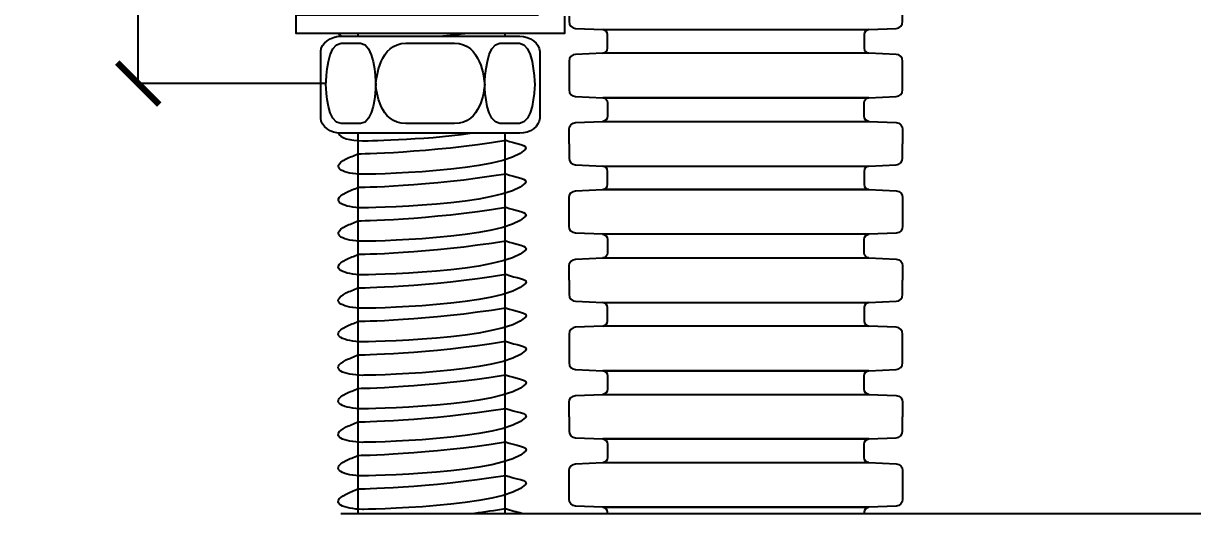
# Model space of a CAD drawing. Extents: x -152830 to 1281226, y -304852 to -2349.
# Drawn here: x 1080126 to 1085704, y -80911 to -78462 of the extents above; entities that cross this region are included whole.
import ezdxf

# ---------------------------------------------------------------- set-up
doc = ezdxf.new("R2010")
doc.units = 0
doc.header["$LTSCALE"] = 100
doc.header["$PDMODE"] = 1
doc.header["$PDSIZE"] = 200
doc.layers.get('Defpoints').update_dxf_attribs({"color": 42})
doc.styles.add('BDG_T_R', font='GOST_Common.ttf')
doc.styles.add('OlympDesign', font='isocpeui.ttf', dxfattribs={"height": 250})
doc.dimstyles.new('BDG_D_1-1', dxfattribs={"dimtxt": 2.5, "dimasz": 2, "dimexe": 1, "dimexo": 0.5, "dimgap": 0.5, "dimtad": 1, "dimdec": 4, "dimdsep": 46, "dimtxsty": 'BDG_T_R', "dimblk": 'ARCHTICK', "dimcen": 0, "dimclrd": 256, "dimclre": 256, "dimclrt": 256, "dimadec": 4, "dimazin": 2, "dimtfac": 1, "dimtdec": 4, "dimtofl": 0, "dimtmove": 1, "dimatfit": 3, "dimfxl": 1, "dimtolj": 1, "dimtzin": 0, "dimlwd": -1, "dimlwe": -1, "dimarcsym": 0})

# ---------------------------------------------------------------- blocks, each defined once
blk = doc.blocks.new('_ArchTick')
at = {"color": 0, "linetype": 'ByBlock', "const_width": 0.15}
blk.add_lwpolyline([(-0.5, -0.5), (0.5, 0.5)], dxfattribs=at)
blk = doc.blocks.new('*D291')
at = {"transparency": 16777216}
for p, q in [((1091184.2, -66611.5), (1093110.7, -66611.5)), ((1093109.7, -66611.5), (1093109.7, -80800.4)), ((1081640.2, -80800.4), (1093110.7, -80800.4))]:
    blk.add_line(p, q, dxfattribs=at)
at = {"layer": 'Defpoints', "color": 0, "transparency": 16777216}
for p in [(1091183.7, -66611.5), (1081639.7, -80800.4), (1093109.7, -80800.4)]:
    blk.add_point(p, dxfattribs=at)
at = {"transparency": 16777216, "xscale": 200, "yscale": 200, "zscale": 200}
for p, rotation in [((1093109.7, -66611.5), 90), ((1093109.7, -80800.4), 270)]:
    blk.add_blockref('_ArchTick', p, dxfattribs=dict(at, rotation=rotation))
at = {"transparency": 16777216, "insert": (1092934.6, -74006), "char_height": 250, "attachment_point": 5, "rotation": 90, "style": 'OlympDesign'}
blk.add_mtext('\\A1;Не более 1000 мм', dxfattribs=at)
blk = doc.blocks.new('*D293')
at = {"transparency": 16777216}
for p, q in [((1081568, -74605.3), (1080672.3, -74605.3)), ((1080673.3, -78749.8), (1080673.3, -74605.3)), ((1081568, -78749.8), (1080672.3, -78749.8))]:
    blk.add_line(p, q, dxfattribs=at)
at = {"layer": 'Defpoints', "color": 0, "transparency": 16777216}
for p in [(1080673.3, -74605.3), (1081568.5, -74605.3), (1081568.5, -78749.8)]:
    blk.add_point(p, dxfattribs=at)
at = {"transparency": 16777216, "xscale": 200, "yscale": 200, "zscale": 200}
for p, rotation in [((1080673.3, -74605.3), 90), ((1080673.3, -78749.8), 270)]:
    blk.add_blockref('_ArchTick', p, dxfattribs=dict(at, rotation=rotation))
at = {"transparency": 16777216, "insert": (1080498.3, -76677.5), "char_height": 250, "attachment_point": 5, "rotation": 90, "style": 'OlympDesign'}
blk.add_mtext('\\A1;300 мм', dxfattribs=at)

msp = doc.modelspace()

# ---------------------------------------------------------------- linework, layer by layer
msp.add_lwpolyline([(1082584.004044, -78422.820347), (1081424.932519, -78422.820347), (1081424.932519, -78508.525868), (1082708.567488, -78508.525868), (1082708.567488, -78427.992919)])
for points, knots in [([(1082729.366026, -78428.670698), (1082729.366026, -78442.372918), (1082729.366026, -78454.031821), (1082729.366026, -78454.031821), (1082729.366026, -78471.296055), (1082742.778213, -78485.498461), (1082759.792679, -78486.24777), (1082759.792679, -78486.24777), (1082889.485452, -78491.98816), (1082889.485452, -78491.98816), (1084160.030207, -78491.98816), (1084160.030207, -78491.98816), (1084289.720826, -78486.24777), (1084289.720826, -78486.24777), (1084306.737445, -78485.498461), (1084320.149632, -78471.296055), (1084320.149632, -78454.031821), (1084320.149632, -78454.031821), (1084320.149632, -78385.470114), (1084320.149632, -78385.470114)], [0.08394701245, 0.08394701245, 0.08394701245, 0.08394701245, 0.14285714286, 0.14285714286, 0.14285714286, 0.28571428571, 0.28571428571, 0.28571428571, 0.42857142857, 0.42857142857, 0.57142857143, 0.57142857143, 0.71428571429, 0.71428571429, 0.71428571429, 0.85714285714, 0.85714285714, 0.85714285714, 1, 1, 1, 1]), ([(1082494.509649, -78524.055872), (1082494.509649, -78524.055872), (1081638.985881, -78524.055872), (1081638.985881, -78524.055872), (1081593.1784, -78524.055872), (1081544.334703, -78556.734068), (1081544.334703, -78597.059336), (1081544.334703, -78597.059336), (1081544.334703, -78715.240634), (1081544.334703, -78715.240634), (1081544.334703, -78795.716015), (1081544.334703, -78795.716015), (1081544.334703, -78913.893332), (1081544.334703, -78913.893332), (1081544.334703, -78954.222581), (1081593.1784, -78986.900776), (1081638.985881, -78986.900776), (1081638.985881, -78986.900776), (1082494.509649, -78986.900776), (1082494.509649, -78986.900776), (1082540.330563, -78986.900776), (1082589.165305, -78954.222581), (1082589.165305, -78913.893332), (1082589.165305, -78913.893332), (1082589.165305, -78795.716015), (1082589.165305, -78795.716015), (1082589.165305, -78715.240634), (1082589.165305, -78715.240634), (1082589.165305, -78597.059336), (1082589.165305, -78597.059336), (1082589.165305, -78556.734068), (1082540.330563, -78524.055872), (1082494.509649, -78524.055872)], [0, 0, 0, 0, 0.0833333333, 0.0833333333, 0.0833333333, 0.1666666667, 0.1666666667, 0.1666666667, 0.25, 0.25, 0.3333333333, 0.3333333333, 0.4166666667, 0.4166666667, 0.4166666667, 0.5, 0.5, 0.5, 0.5833333333, 0.5833333333, 0.5833333333, 0.6666666667, 0.6666666667, 0.6666666667, 0.75, 0.75, 0.8333333333, 0.8333333333, 0.9166666667, 0.9166666667, 0.9166666667, 1, 1, 1, 1]), ([(1084160.030207, -78491.98816), (1084160.030207, -78491.98816), (1082889.485452, -78491.98816), (1082889.485452, -78491.98816), (1082902.247377, -78492.552294), (1082912.307056, -78503.206252), (1082912.307056, -78516.155505), (1082912.307056, -78516.155505), (1082912.307056, -78580.346246), (1082912.307056, -78580.346246), (1082912.307056, -78593.291193), (1082902.247377, -78603.945151), (1082889.485452, -78604.509285), (1082889.485452, -78604.509285), (1084160.030207, -78604.509285), (1084160.030207, -78604.509285), (1084147.268281, -78603.945151), (1084137.208603, -78593.291193), (1084137.208603, -78580.346246), (1084137.208603, -78580.346246), (1084137.208603, -78516.155505), (1084137.208603, -78516.155505), (1084137.208603, -78503.206252), (1084147.268281, -78492.552294), (1084160.030207, -78491.98816)], [0, 0, 0, 0, 0.125, 0.125, 0.125, 0.25, 0.25, 0.25, 0.375, 0.375, 0.375, 0.5, 0.5, 0.5, 0.625, 0.625, 0.625, 0.75, 0.75, 0.75, 0.875, 0.875, 0.875, 1, 1, 1, 1]), ([(1081806.998887, -78755.478324), (1081806.994409, -78755.394728), (1081806.98993, -78755.239478), (1081806.985452, -78755.151901), (1081806.985452, -78755.128016), (1081806.98993, -78755.064323), (1081806.98993, -78755.040439), (1081806.98993, -78755.040439), (1081806.980974, -78755.040439), (1081806.980974, -78755.040439), (1081805.62408, -78724.452151), (1081799.408342, -78557.31128), (1081734.15653, -78557.31128), (1081734.15653, -78557.31128), (1081641.350369, -78557.31128), (1081641.350369, -78557.31128), (1081576.098556, -78557.31128), (1081569.887296, -78724.452151), (1081568.543837, -78755.040439), (1081568.543837, -78755.040439), (1081568.516968, -78755.040439), (1081568.516968, -78755.040439), (1081568.521446, -78755.104131), (1081568.525924, -78755.267343), (1081568.530403, -78755.335016), (1081568.530403, -78755.370843), (1081568.525924, -78755.442497), (1081568.525924, -78755.478324), (1081568.525924, -78755.478324), (1081568.539359, -78755.478324), (1081568.539359, -78755.478324), (1081569.882818, -78783.920974), (1081576.067209, -78939.851977), (1081641.345891, -78939.851977), (1081641.345891, -78939.851977), (1081734.152051, -78939.851977), (1081734.152051, -78939.851977), (1081799.430733, -78939.851977), (1081805.610646, -78783.920974), (1081806.967539, -78755.478324), (1081806.967539, -78755.478324), (1081806.998887, -78755.478324), (1081806.998887, -78755.478324)], [0, 0, 0, 0, 0.0714285714, 0.0714285714, 0.0714285714, 0.1428571429, 0.1428571429, 0.1428571429, 0.2142857143, 0.2142857143, 0.2142857143, 0.2857142857, 0.2857142857, 0.2857142857, 0.3571428571, 0.3571428571, 0.3571428571, 0.4285714286, 0.4285714286, 0.4285714286, 0.5, 0.5, 0.5, 0.5714285714, 0.5714285714, 0.5714285714, 0.6428571429, 0.6428571429, 0.6428571429, 0.7142857143, 0.7142857143, 0.7142857143, 0.7857142857, 0.7857142857, 0.7857142857, 0.8571428571, 0.8571428571, 0.8571428571, 0.9285714286, 0.9285714286, 0.9285714286, 1, 1, 1, 1]), ([(1082326.514555, -78755.478324), (1082326.505599, -78755.40667), (1082326.496642, -78755.279285), (1082326.487686, -78755.207631), (1082326.492164, -78755.171804), (1082326.501121, -78755.076266), (1082326.505599, -78755.040439), (1082326.505599, -78755.040439), (1082326.469773, -78755.040439), (1082326.469773, -78755.040439), (1082323.097691, -78724.444189), (1082309.51084, -78557.31128), (1082182.701727, -78557.31128), (1082182.701727, -78557.31128), (1081950.79828, -78557.31128), (1081950.79828, -78557.31128), (1081824.002602, -78557.31128), (1081810.415751, -78724.452151), (1081807.043669, -78755.040439), (1081807.048147, -78755.040439), (1081806.985452, -78755.040439), (1081806.98993, -78755.040439), (1081806.994409, -78755.092189), (1081807.0168, -78755.231516), (1081807.021278, -78755.287247), (1081807.0168, -78755.338997), (1081807.003365, -78755.426574), (1081806.998887, -78755.478324), (1081806.994409, -78755.478324), (1081807.048147, -78755.478324), (1081807.043669, -78755.478324), (1081810.402317, -78783.916993), (1081823.948864, -78939.851977), (1081950.793802, -78939.851977), (1081950.793802, -78939.851977), (1082182.697249, -78939.851977), (1082182.697249, -78939.851977), (1082309.555622, -78939.851977), (1082323.093213, -78783.924954), (1082326.45186, -78755.478324), (1082326.45186, -78755.478324), (1082326.514555, -78755.478324), (1082326.514555, -78755.478324)], [0, 0, 0, 0, 0.0714285714, 0.0714285714, 0.0714285714, 0.1428571429, 0.1428571429, 0.1428571429, 0.2142857143, 0.2142857143, 0.2142857143, 0.2857142857, 0.2857142857, 0.2857142857, 0.3571428571, 0.3571428571, 0.3571428571, 0.4285714286, 0.4285714286, 0.4285714286, 0.5, 0.5, 0.5, 0.5714285714, 0.5714285714, 0.5714285714, 0.6428571429, 0.6428571429, 0.6428571429, 0.7142857143, 0.7142857143, 0.7142857143, 0.7857142857, 0.7857142857, 0.7857142857, 0.8571428571, 0.8571428571, 0.8571428571, 0.9285714286, 0.9285714286, 0.9285714286, 1, 1, 1, 1]), ([(1082564.996474, -78755.478324), (1082564.991996, -78755.327055), (1082564.978561, -78755.060343), (1082564.969605, -78754.905092), (1082564.974083, -78754.833438), (1082564.98304, -78754.654303), (1082564.987518, -78754.58663), (1082564.987518, -78754.58663), (1082564.95617, -78754.58663), (1082564.95617, -78754.58663), (1082563.567929, -78723.034994), (1082557.150672, -78557.31128), (1082492.163073, -78557.31128), (1082492.163073, -78557.31128), (1082399.347956, -78557.31128), (1082399.347956, -78557.31128), (1082334.360357, -78557.31128), (1082327.9431, -78723.034994), (1082326.554859, -78754.58663), (1082326.554859, -78754.58663), (1082326.505599, -78754.58663), (1082326.505599, -78754.58663), (1082326.510077, -78754.698092), (1082326.52799, -78754.976746), (1082326.532468, -78755.092189), (1082326.52799, -78755.195689), (1082326.519033, -78755.378805), (1082326.514555, -78755.478324), (1082326.514555, -78755.478324), (1082326.550381, -78755.478324), (1082326.550381, -78755.478324), (1082327.925187, -78784.725091), (1082334.30214, -78939.398168), (1082399.343478, -78939.398168), (1082399.343478, -78939.398168), (1082492.158595, -78939.398168), (1082492.158595, -78939.398168), (1082557.195454, -78939.398168), (1082563.567929, -78784.725091), (1082564.942736, -78755.478324), (1082564.942736, -78755.478324), (1082564.996474, -78755.478324), (1082564.996474, -78755.478324)], [0, 0, 0, 0, 0.0714285714, 0.0714285714, 0.0714285714, 0.1428571429, 0.1428571429, 0.1428571429, 0.2142857143, 0.2142857143, 0.2142857143, 0.2857142857, 0.2857142857, 0.2857142857, 0.3571428571, 0.3571428571, 0.3571428571, 0.4285714286, 0.4285714286, 0.4285714286, 0.5, 0.5, 0.5, 0.5714285714, 0.5714285714, 0.5714285714, 0.6428571429, 0.6428571429, 0.6428571429, 0.7142857143, 0.7142857143, 0.7142857143, 0.7857142857, 0.7857142857, 0.7857142857, 0.8571428571, 0.8571428571, 0.8571428571, 0.9285714286, 0.9285714286, 0.9285714286, 1, 1, 1, 1]), ([(1084289.720826, -78811.804987), (1084289.720826, -78811.804987), (1084160.030207, -78817.545377), (1084160.030207, -78817.545377), (1082889.485452, -78817.545377), (1082889.485452, -78817.545377), (1082759.792679, -78811.804987), (1082759.792679, -78811.804987), (1082742.778213, -78811.051372), (1082729.368179, -78796.848966), (1082729.368179, -78779.589038), (1082729.368179, -78779.589038), (1082729.366026, -78779.589038), (1082729.366026, -78779.589038), (1082729.366026, -78642.461318), (1082729.366026, -78642.461318), (1082729.366026, -78625.197083), (1082742.778213, -78610.998984), (1082759.792679, -78610.245369), (1082759.792679, -78610.245369), (1082889.485452, -78604.504979), (1082889.485452, -78604.504979), (1084160.030207, -78604.504979), (1084160.030207, -78604.504979), (1084289.720826, -78610.245369), (1084289.720826, -78610.245369), (1084306.737445, -78610.998984), (1084320.149632, -78625.20139), (1084320.149632, -78642.461318), (1084320.149632, -78642.461318), (1084320.149632, -78779.589038), (1084320.149632, -78779.589038), (1084320.149632, -78796.848966), (1084306.737445, -78811.051372), (1084289.720826, -78811.804987)], [0, 0, 0, 0, 0.0769230769, 0.0769230769, 0.1538461538, 0.1538461538, 0.2307692308, 0.2307692308, 0.2307692308, 0.3076923077, 0.3076923077, 0.3076923077, 0.3846153846, 0.3846153846, 0.4615384615, 0.4615384615, 0.4615384615, 0.5384615385, 0.5384615385, 0.5384615385, 0.6153846154, 0.6153846154, 0.6923076923, 0.6923076923, 0.7692307692, 0.7692307692, 0.7692307692, 0.8461538462, 0.8461538462, 0.8461538462, 0.9230769231, 0.9230769231, 0.9230769231, 1, 1, 1, 1]), ([(1084160.030207, -78930.066502), (1084160.030207, -78930.066502), (1082889.485452, -78930.066502), (1082889.485452, -78930.066502), (1082902.247377, -78929.502368), (1082912.307056, -78918.84841), (1082912.307056, -78905.903463), (1082912.307056, -78905.903463), (1082912.307056, -78841.708415), (1082912.307056, -78841.708415), (1082912.307056, -78828.763469), (1082902.247377, -78818.109511), (1082889.485452, -78817.545377), (1082889.485452, -78817.545377), (1084160.030207, -78817.545377), (1084160.030207, -78817.545377), (1084147.268281, -78818.109511), (1084137.208603, -78828.763469), (1084137.208603, -78841.708415), (1084137.208603, -78841.708415), (1084137.208603, -78905.903463), (1084137.208603, -78905.903463), (1084137.208603, -78905.899157), (1084137.208603, -78905.899157), (1084137.208603, -78918.84841), (1084147.268281, -78929.502368), (1084160.030207, -78930.066502)], [0, 0, 0, 0, 0.1111111111, 0.1111111111, 0.1111111111, 0.2222222222, 0.2222222222, 0.2222222222, 0.3333333333, 0.3333333333, 0.3333333333, 0.4444444444, 0.4444444444, 0.4444444444, 0.5555555556, 0.5555555556, 0.5555555556, 0.6666666667, 0.6666666667, 0.6666666667, 0.7777777778, 0.7777777778, 0.8888888889, 0.8888888889, 0.8888888889, 1, 1, 1, 1]), ([(1082729.366026, -79036.584548), (1082729.366026, -79036.584548), (1082729.366026, -78968.022841), (1082729.366026, -78968.022841), (1082729.366026, -78950.758607), (1082742.778213, -78936.560507), (1082759.792679, -78935.806892), (1082759.792679, -78935.806892), (1082889.485452, -78930.066502), (1082889.485452, -78930.066502), (1084160.030207, -78930.066502), (1084160.030207, -78930.066502), (1084289.720826, -78935.806892), (1084289.720826, -78935.806892), (1084306.737445, -78936.560507), (1084320.149632, -78950.762913), (1084320.149632, -78968.022841), (1084320.149632, -78968.022841), (1084320.149632, -79036.584548), (1084320.149632, -79036.584548)], [0, 0, 0, 0, 0.1428571429, 0.1428571429, 0.1428571429, 0.2857142857, 0.2857142857, 0.2857142857, 0.4285714286, 0.4285714286, 0.5714285714, 0.5714285714, 0.7142857143, 0.7142857143, 0.7142857143, 0.8571428571, 0.8571428571, 0.8571428571, 1, 1, 1, 1]), ([(1081628.60736, -78986.355481), (1081631.079798, -79008.723159), (1081686.761371, -79021.78497), (1081742.705321, -79022.680109), (1081742.705321, -79022.680109), (1082029.418955, -79019.299115), (1082256.915111, -78986.900776)], [0.26372501122, 0.26372501122, 0.26372501122, 0.26372501122, 0.4, 0.4, 0.4, 0.52960457816, 0.52960457816, 0.52960457816, 0.52960457816]), ([(1081721.743327, -79084.831921), (1081703.137144, -79094.137651), (1081682.63221, -79100.12995), (1081665.430665, -79109.041066), (1081578.845392, -79153.769389), (1081660.600819, -79181.215473), (1081742.705321, -79182.528982), (1081742.705321, -79182.528982), (1082425.629528, -79174.479446), (1082519.941522, -79064.17565), (1082538.733387, -79042.207889), (1082473.864408, -79037.865813), (1082427.568149, -79020.093471), (1082063.301465, -79079.900474), (1081721.743327, -79084.831921), (1081721.743327, -79084.831921)], [0, 0, 0, 0, 0.2, 0.2, 0.2, 0.4, 0.4, 0.4, 0.6, 0.6, 0.6, 0.8, 0.8, 0.8, 1, 1, 1, 1]), ([(1082729.366026, -79036.584548), (1082729.366026, -79036.584548), (1082729.366026, -79105.146254), (1082729.366026, -79105.146254), (1082729.366026, -79122.410489), (1082742.778213, -79136.612895), (1082759.792679, -79137.36651), (1082759.792679, -79137.36651), (1082889.485452, -79143.1069), (1082889.485452, -79143.1069), (1084160.030207, -79143.1069), (1084160.030207, -79143.1069), (1084289.720826, -79137.36651), (1084289.720826, -79137.36651), (1084306.737445, -79136.612895), (1084320.149632, -79122.410489), (1084320.149632, -79105.150561), (1084320.149632, -79105.150561), (1084320.149632, -79105.146254), (1084320.149632, -79105.146254), (1084320.149632, -79036.584548), (1084320.149632, -79036.584548)], [0, 0, 0, 0, 0.125, 0.125, 0.125, 0.25, 0.25, 0.25, 0.375, 0.375, 0.5, 0.5, 0.625, 0.625, 0.625, 0.75, 0.75, 0.75, 0.875, 0.875, 1, 1, 1, 1]), ([(1084160.030207, -79143.1069), (1084160.030207, -79143.1069), (1082889.485452, -79143.1069), (1082889.485452, -79143.1069), (1082902.247377, -79143.671035), (1082912.307056, -79154.324993), (1082912.307056, -79167.269939), (1082912.307056, -79167.269939), (1082912.307056, -79231.46068), (1082912.307056, -79231.46068), (1082912.307056, -79244.409933), (1082902.247377, -79255.063891), (1082889.485452, -79255.623719), (1082889.485452, -79255.623719), (1084160.030207, -79255.623719), (1084160.030207, -79255.623719), (1084160.030207, -79255.628025), (1084160.030207, -79255.628025), (1084147.268281, -79255.059585), (1084137.208603, -79244.409933), (1084137.208603, -79231.46068), (1084137.208603, -79231.46068), (1084137.208603, -79167.269939), (1084137.208603, -79167.269939), (1084137.208603, -79167.274245), (1084137.208603, -79167.274245), (1084137.208603, -79154.324993), (1084147.268281, -79143.671035), (1084160.030207, -79143.1069)], [0, 0, 0, 0, 0.1, 0.1, 0.1, 0.2, 0.2, 0.2, 0.3, 0.3, 0.3, 0.4, 0.4, 0.4, 0.5, 0.5, 0.6, 0.6, 0.6, 0.7, 0.7, 0.7, 0.8, 0.8, 0.9, 0.9, 0.9, 1, 1, 1, 1]), ([(1081721.768965, -79244.670412), (1081702.997245, -79254.08002), (1081682.609258, -79260.015817), (1081665.40284, -79268.917609), (1081578.629328, -79313.692043), (1081660.600819, -79341.064562), (1081742.705321, -79342.377856), (1081742.705321, -79342.377856), (1082425.794394, -79334.330041), (1082520.113447, -79224.032392), (1082538.937097, -79202.030238), (1082473.654061, -79197.745421), (1082427.357801, -79179.97307), (1082063.091204, -79239.779953), (1081721.768965, -79244.670412), (1081721.768965, -79244.670412)], [0, 0, 0, 0, 0.2, 0.2, 0.2, 0.4, 0.4, 0.4, 0.6, 0.6, 0.6, 0.8, 0.8, 0.8, 1, 1, 1, 1]), ([(1084289.720826, -79462.923727), (1084289.720826, -79462.923727), (1084160.030207, -79468.659811), (1084160.030207, -79468.659811), (1082889.485452, -79468.659811), (1082889.485452, -79468.659811), (1082759.792679, -79462.923727), (1082759.792679, -79462.923727), (1082742.778213, -79462.165806), (1082729.368179, -79447.9634), (1082729.368179, -79430.703471), (1082729.368179, -79430.703471), (1082729.366026, -79430.703471), (1082729.366026, -79430.703471), (1082729.366026, -79293.580058), (1082729.366026, -79293.580058), (1082729.366026, -79276.315824), (1082742.778213, -79262.113418), (1082759.792679, -79261.359803), (1082759.792679, -79261.359803), (1082889.485452, -79255.623719), (1082889.485452, -79255.623719), (1084160.030207, -79255.623719), (1084160.030207, -79255.623719), (1084289.720826, -79261.359803), (1084289.720826, -79261.359803), (1084306.737445, -79262.113418), (1084320.149632, -79276.315824), (1084320.149632, -79293.580058), (1084320.149632, -79293.580058), (1084320.149632, -79430.703471), (1084320.149632, -79430.703471), (1084320.149632, -79447.967706), (1084306.737445, -79462.165806), (1084289.720826, -79462.919421)], [0, 0, 0, 0, 0.0769230769, 0.0769230769, 0.1538461538, 0.1538461538, 0.2307692308, 0.2307692308, 0.2307692308, 0.3076923077, 0.3076923077, 0.3076923077, 0.3846153846, 0.3846153846, 0.4615384615, 0.4615384615, 0.4615384615, 0.5384615385, 0.5384615385, 0.5384615385, 0.6153846154, 0.6153846154, 0.6923076923, 0.6923076923, 0.7692307692, 0.7692307692, 0.7692307692, 0.8461538462, 0.8461538462, 0.8461538462, 0.9230769231, 0.9230769231, 0.9230769231, 1, 1, 1, 1]), ([(1081721.794603, -79404.508903), (1081702.857346, -79414.022389), (1081682.586306, -79419.901684), (1081665.375015, -79428.794152), (1081578.413263, -79473.614697), (1081660.600819, -79500.91365), (1081742.705321, -79502.226729), (1081742.705321, -79502.226729), (1082425.959259, -79494.180636), (1082520.285372, -79383.889134), (1082539.140807, -79361.852586), (1082473.443713, -79357.625029), (1082427.147453, -79339.85267), (1082062.880942, -79399.659432), (1081721.794603, -79404.508903), (1081721.794603, -79404.508903)], [0, 0, 0, 0, 0.2, 0.2, 0.2, 0.4, 0.4, 0.4, 0.6, 0.6, 0.6, 0.8, 0.8, 0.8, 1, 1, 1, 1]), ([(1084160.030207, -79581.180936), (1084160.030207, -79581.180936), (1082889.485452, -79581.180936), (1082889.485452, -79581.180936), (1082902.247377, -79580.616802), (1082912.307056, -79569.962844), (1082912.307056, -79557.017897), (1082912.307056, -79557.017897), (1082912.307056, -79492.827156), (1082912.307056, -79492.827156), (1082912.307056, -79479.877903), (1082902.247377, -79469.223945), (1082889.485452, -79468.664117), (1082889.485452, -79468.664117), (1084160.030207, -79468.664117), (1084160.030207, -79468.664117), (1084160.030207, -79468.659811), (1084160.030207, -79468.659811), (1084147.268281, -79469.228252), (1084137.208603, -79479.877903), (1084137.208603, -79492.827156), (1084137.208603, -79492.827156), (1084137.208603, -79557.017897), (1084137.208603, -79557.017897), (1084137.208603, -79569.962844), (1084147.268281, -79580.616802), (1084160.030207, -79581.180936)], [0, 0, 0, 0, 0.1111111111, 0.1111111111, 0.1111111111, 0.2222222222, 0.2222222222, 0.2222222222, 0.3333333333, 0.3333333333, 0.3333333333, 0.4444444444, 0.4444444444, 0.4444444444, 0.5555555556, 0.5555555556, 0.6666666667, 0.6666666667, 0.6666666667, 0.7777777778, 0.7777777778, 0.7777777778, 0.8888888889, 0.8888888889, 0.8888888889, 1, 1, 1, 1]), ([(1081721.820241, -79564.347395), (1081702.717447, -79573.964758), (1081682.563354, -79579.787551), (1081665.34719, -79588.670696), (1081578.197199, -79633.537351), (1081660.600819, -79660.762739), (1081742.705321, -79662.075603), (1081742.705321, -79662.075603), (1082426.124125, -79654.031232), (1082520.457297, -79543.745877), (1082539.344517, -79521.674935), (1082473.233365, -79517.504637), (1082426.937106, -79499.732269), (1082062.67068, -79559.538911), (1081721.820241, -79564.347395), (1081721.820241, -79564.347395)], [0, 0, 0, 0, 0.2, 0.2, 0.2, 0.4, 0.4, 0.4, 0.6, 0.6, 0.6, 0.8, 0.8, 0.8, 1, 1, 1, 1]), ([(1082729.366026, -79687.703288), (1082729.366026, -79687.703288), (1082729.366026, -79619.141582), (1082729.366026, -79619.141582), (1082729.366026, -79601.877347), (1082742.778213, -79587.674941), (1082759.792679, -79586.921326), (1082759.792679, -79586.921326), (1082889.485452, -79581.180936), (1082889.485452, -79581.180936), (1084160.030207, -79581.180936), (1084160.030207, -79581.180936), (1084289.720826, -79586.921326), (1084289.720826, -79586.921326), (1084306.737445, -79587.674941), (1084320.149632, -79601.877347), (1084320.149632, -79619.137275), (1084320.149632, -79619.137275), (1084320.149632, -79619.141582), (1084320.149632, -79619.141582), (1084320.149632, -79687.703288), (1084320.149632, -79687.703288)], [0, 0, 0, 0, 0.125, 0.125, 0.125, 0.25, 0.25, 0.25, 0.375, 0.375, 0.5, 0.5, 0.625, 0.625, 0.625, 0.75, 0.75, 0.75, 0.875, 0.875, 1, 1, 1, 1]), ([(1081721.845879, -79724.185886), (1081702.577548, -79733.907127), (1081682.540402, -79739.673418), (1081665.319365, -79748.547239), (1081577.981135, -79793.460005), (1081660.600819, -79820.611828), (1081742.705321, -79821.924476), (1081742.705321, -79821.924476), (1082426.28899, -79813.881827), (1082520.629222, -79703.602619), (1082539.548227, -79681.497283), (1082473.023017, -79677.384245), (1082426.726758, -79659.611869), (1082062.460419, -79719.41839), (1081721.845879, -79724.185886), (1081721.845879, -79724.185886)], [0, 0, 0, 0, 0.2, 0.2, 0.2, 0.4, 0.4, 0.4, 0.6, 0.6, 0.6, 0.8, 0.8, 0.8, 1, 1, 1, 1]), ([(1082729.366026, -79687.703288), (1082729.366026, -79687.703288), (1082729.366026, -79756.264995), (1082729.366026, -79756.264995), (1082729.366026, -79773.52923), (1082742.778213, -79787.727329), (1082759.792679, -79788.480944), (1082759.792679, -79788.480944), (1082889.485452, -79794.221334), (1082889.485452, -79794.221334), (1084160.030207, -79794.221334), (1084160.030207, -79794.221334), (1084289.720826, -79788.480944), (1084289.720826, -79788.480944), (1084306.737445, -79787.727329), (1084320.149632, -79773.524923), (1084320.149632, -79756.264995), (1084320.149632, -79756.264995), (1084320.149632, -79687.703288), (1084320.149632, -79687.703288)], [0, 0, 0, 0, 0.1428571429, 0.1428571429, 0.1428571429, 0.2857142857, 0.2857142857, 0.2857142857, 0.4285714286, 0.4285714286, 0.5714285714, 0.5714285714, 0.7142857143, 0.7142857143, 0.7142857143, 0.8571428571, 0.8571428571, 0.8571428571, 1, 1, 1, 1]), ([(1081721.871517, -79884.024378), (1081702.437649, -79893.849496), (1081682.51745, -79899.559285), (1081665.29154, -79908.423782), (1081577.765071, -79953.382659), (1081660.600819, -79980.460916), (1081742.705321, -79981.773349), (1081742.705321, -79981.773349), (1082426.453856, -79973.732422), (1082520.801147, -79863.459361), (1082539.751938, -79841.319632), (1082472.81267, -79837.263853), (1082426.51641, -79819.491468), (1082062.250157, -79879.297869), (1081721.871517, -79884.024378), (1081721.871517, -79884.024378)], [0, 0, 0, 0, 0.2, 0.2, 0.2, 0.4, 0.4, 0.4, 0.6, 0.6, 0.6, 0.8, 0.8, 0.8, 1, 1, 1, 1]), ([(1084160.030207, -79794.221334), (1084160.030207, -79794.221334), (1082889.485452, -79794.221334), (1082889.485452, -79794.221334), (1082902.247377, -79794.785469), (1082912.307056, -79805.439427), (1082912.307056, -79818.388679), (1082912.307056, -79818.388679), (1082912.307056, -79882.579421), (1082912.307056, -79882.579421), (1082912.307056, -79895.524367), (1082902.247377, -79906.178325), (1082889.485452, -79906.742459), (1082889.485452, -79906.742459), (1084160.030207, -79906.742459), (1084160.030207, -79906.742459), (1084147.268281, -79906.178325), (1084137.208603, -79895.524367), (1084137.208603, -79882.579421), (1084137.208603, -79882.579421), (1084137.208603, -79818.388679), (1084137.208603, -79818.388679), (1084137.208603, -79805.439427), (1084147.268281, -79794.785469), (1084160.030207, -79794.221334)], [0, 0, 0, 0, 0.125, 0.125, 0.125, 0.25, 0.25, 0.25, 0.375, 0.375, 0.375, 0.5, 0.5, 0.5, 0.625, 0.625, 0.625, 0.75, 0.75, 0.75, 0.875, 0.875, 0.875, 1, 1, 1, 1]), ([(1084289.720826, -80114.038161), (1084289.720826, -80114.038161), (1084160.030207, -80119.778551), (1084160.030207, -80119.778551), (1082889.485452, -80119.778551), (1082889.485452, -80119.778551), (1082759.792679, -80114.038161), (1082759.792679, -80114.038161), (1082742.778213, -80113.284546), (1082729.368179, -80099.08214), (1082729.368179, -80081.822212), (1082729.368179, -80081.822212), (1082729.366026, -80081.822212), (1082729.366026, -80081.822212), (1082729.366026, -79944.694492), (1082729.366026, -79944.694492), (1082729.366026, -79927.430258), (1082742.778213, -79913.232158), (1082759.792679, -79912.478543), (1082759.792679, -79912.478543), (1082889.485452, -79906.738153), (1082889.485452, -79906.738153), (1084160.030207, -79906.738153), (1084160.030207, -79906.738153), (1084289.720826, -79912.478543), (1084289.720826, -79912.478543), (1084306.737445, -79913.232158), (1084320.149632, -79927.434564), (1084320.149632, -79944.694492), (1084320.149632, -79944.694492), (1084320.149632, -80081.822212), (1084320.149632, -80081.822212), (1084320.149632, -80099.08214), (1084306.737445, -80113.284546), (1084289.720826, -80114.038161)], [0, 0, 0, 0, 0.0769230769, 0.0769230769, 0.1538461538, 0.1538461538, 0.2307692308, 0.2307692308, 0.2307692308, 0.3076923077, 0.3076923077, 0.3076923077, 0.3846153846, 0.3846153846, 0.4615384615, 0.4615384615, 0.4615384615, 0.5384615385, 0.5384615385, 0.5384615385, 0.6153846154, 0.6153846154, 0.6923076923, 0.6923076923, 0.7692307692, 0.7692307692, 0.7692307692, 0.8461538462, 0.8461538462, 0.8461538462, 0.9230769231, 0.9230769231, 0.9230769231, 1, 1, 1, 1]), ([(1081721.897155, -80043.862869), (1081702.29775, -80053.791865), (1081682.494498, -80059.445152), (1081665.263716, -80068.300325), (1081577.549006, -80113.305313), (1081660.600819, -80140.310005), (1081742.705321, -80141.622223), (1081742.705321, -80141.622223), (1082426.618721, -80133.583017), (1082520.973072, -80023.316103), (1082539.955648, -80001.14198), (1082472.602322, -79997.143461), (1082426.306062, -79979.371067), (1082062.039895, -80039.177348), (1081721.897155, -80043.862869), (1081721.897155, -80043.862869)], [0, 0, 0, 0, 0.2, 0.2, 0.2, 0.4, 0.4, 0.4, 0.6, 0.6, 0.6, 0.8, 0.8, 0.8, 1, 1, 1, 1]), ([(1081721.922793, -80203.701361), (1081702.157851, -80213.734234), (1081682.471546, -80219.331019), (1081665.235891, -80228.176869), (1081577.332942, -80273.227967), (1081660.600819, -80300.159094), (1081742.705321, -80301.471096), (1081742.705321, -80301.471096), (1082426.783587, -80293.433612), (1082521.144997, -80183.172845), (1082540.159358, -80160.964329), (1082472.391974, -80157.023069), (1082426.095715, -80139.250667), (1082061.829634, -80199.056827), (1081721.922793, -80203.701361), (1081721.922793, -80203.701361)], [0, 0, 0, 0, 0.2, 0.2, 0.2, 0.4, 0.4, 0.4, 0.6, 0.6, 0.6, 0.8, 0.8, 0.8, 1, 1, 1, 1]), ([(1084160.030207, -80232.299676), (1084160.030207, -80232.299676), (1082889.485452, -80232.299676), (1082889.485452, -80232.299676), (1082902.247377, -80231.735542), (1082912.307056, -80221.081584), (1082912.307056, -80208.132331), (1082912.307056, -80208.132331), (1082912.307056, -80143.94159), (1082912.307056, -80143.94159), (1082912.307056, -80130.996644), (1082902.247377, -80120.342686), (1082889.485452, -80119.778551), (1082889.485452, -80119.778551), (1084160.030207, -80119.778551), (1084160.030207, -80119.778551), (1084147.268281, -80120.342686), (1084137.208603, -80130.996644), (1084137.208603, -80143.94159), (1084137.208603, -80143.94159), (1084137.208603, -80208.132331), (1084137.208603, -80208.132331), (1084137.208603, -80221.081584), (1084147.268281, -80231.735542), (1084160.030207, -80232.299676)], [0, 0, 0, 0, 0.125, 0.125, 0.125, 0.25, 0.25, 0.25, 0.375, 0.375, 0.375, 0.5, 0.5, 0.5, 0.625, 0.625, 0.625, 0.75, 0.75, 0.75, 0.875, 0.875, 0.875, 1, 1, 1, 1]), ([(1082729.366026, -80338.817722), (1082729.366026, -80338.817722), (1082729.366026, -80270.256016), (1082729.366026, -80270.256016), (1082729.366026, -80252.991781), (1082742.778213, -80238.793681), (1082759.792679, -80238.040067), (1082759.792679, -80238.040067), (1082889.485452, -80232.299676), (1082889.485452, -80232.299676), (1084160.030207, -80232.299676), (1084160.030207, -80232.299676), (1084289.720826, -80238.040067), (1084289.720826, -80238.040067), (1084306.737445, -80238.793681), (1084320.149632, -80252.996087), (1084320.149632, -80270.256016), (1084320.149632, -80270.256016), (1084320.149632, -80338.817722), (1084320.149632, -80338.817722)], [0, 0, 0, 0, 0.1428571429, 0.1428571429, 0.1428571429, 0.2857142857, 0.2857142857, 0.2857142857, 0.4285714286, 0.4285714286, 0.5714285714, 0.5714285714, 0.7142857143, 0.7142857143, 0.7142857143, 0.8571428571, 0.8571428571, 0.8571428571, 1, 1, 1, 1]), ([(1081721.948431, -80363.539852), (1081702.017952, -80373.676603), (1081682.448594, -80379.216886), (1081665.208066, -80388.053412), (1081577.116878, -80433.150621), (1081660.600819, -80460.008182), (1081742.705321, -80461.31997), (1081742.705321, -80461.31997), (1082426.948453, -80453.284208), (1082521.316922, -80343.029587), (1082540.363068, -80320.786677), (1082472.181626, -80316.902677), (1082425.885367, -80299.130266), (1082061.619372, -80358.936306), (1081721.948431, -80363.539852), (1081721.948431, -80363.539852)], [0, 0, 0, 0, 0.2, 0.2, 0.2, 0.4, 0.4, 0.4, 0.6, 0.6, 0.6, 0.8, 0.8, 0.8, 1, 1, 1, 1]), ([(1082759.792679, -80439.595378), (1082759.792679, -80439.595378), (1082889.485452, -80445.335768), (1082889.485452, -80445.335768), (1084160.030207, -80445.335768), (1084160.030207, -80445.335768), (1084289.720826, -80439.595378), (1084289.720826, -80439.595378)], [0.28571428571, 0.28571428571, 0.28571428571, 0.28571428571, 0.42857142857, 0.42857142857, 0.57142857143, 0.57142857143, 0.71428571429, 0.71428571429, 0.71428571429, 0.71428571429]), ([(1081721.97407, -80523.378343), (1081701.878053, -80533.618971), (1081682.425642, -80539.102752), (1081665.180241, -80547.929955), (1081576.900814, -80593.073275), (1081660.600819, -80619.857271), (1081742.705321, -80621.168843), (1081742.705321, -80621.168843), (1082427.113318, -80613.134803), (1082521.488847, -80502.886329), (1082540.566778, -80480.609026), (1082471.971278, -80476.782285), (1082425.675019, -80459.009866), (1082061.40911, -80518.815785), (1081721.97407, -80523.378343), (1081721.97407, -80523.378343)], [0, 0, 0, 0, 0.2, 0.2, 0.2, 0.4, 0.4, 0.4, 0.6, 0.6, 0.6, 0.8, 0.8, 0.8, 1, 1, 1, 1]), ([(1082729.368179, -80732.936646), (1082729.368179, -80732.936646), (1082729.366026, -80732.936646), (1082729.366026, -80732.936646), (1082729.366026, -80595.808926), (1082729.366026, -80595.808926)], [0.30769230769, 0.30769230769, 0.30769230769, 0.30769230769, 0.38461538462, 0.38461538462, 0.46153846154, 0.46153846154, 0.46153846154, 0.46153846154]), ([(1082759.792679, -80563.592977), (1082759.792679, -80563.592977), (1082889.485452, -80557.852587), (1082889.485452, -80557.852587), (1084160.030207, -80557.852587), (1084160.030207, -80557.852587), (1084289.720826, -80563.592977), (1084289.720826, -80563.592977)], [0.53846153846, 0.53846153846, 0.53846153846, 0.53846153846, 0.61538461538, 0.61538461538, 0.69230769231, 0.69230769231, 0.76923076923, 0.76923076923, 0.76923076923, 0.76923076923]), ([(1081721.999708, -80683.216835), (1081701.738155, -80693.56134), (1081682.40269, -80698.988619), (1081665.152416, -80707.806498), (1081576.684749, -80752.995929), (1081660.600819, -80779.706359), (1081742.705321, -80781.017716), (1081742.705321, -80781.017716), (1082427.278184, -80772.985398), (1082521.660772, -80662.743072), (1082540.770488, -80640.431374), (1082471.760931, -80636.661893), (1082425.464671, -80618.889465), (1082061.198849, -80678.695264), (1081721.999708, -80683.216835), (1081721.999708, -80683.216835)], [0, 0, 0, 0, 0.2, 0.2, 0.2, 0.4, 0.4, 0.4, 0.6, 0.6, 0.6, 0.8, 0.8, 0.8, 1, 1, 1, 1]), ([(1084289.720826, -80765.152595), (1084289.720826, -80765.152595), (1084160.030207, -80770.892985), (1084160.030207, -80770.892985), (1082889.485452, -80770.892985), (1082889.485452, -80770.892985), (1082759.792679, -80765.152595), (1082759.792679, -80765.152595)], [0, 0, 0, 0, 0.07692307692, 0.07692307692, 0.15384615385, 0.15384615385, 0.23076923077, 0.23076923077, 0.23076923077, 0.23076923077]), ([(1082503.017179, -80800.445882), (1082482.1185, -80793.884148), (1082450.301657, -80788.384359), (1082425.254323, -80778.769065), (1082375.133744, -80786.997934), (1082325.49219, -80794.179392), (1082277.146721, -80800.445882)], [0.6917954319, 0.6917954319, 0.6917954319, 0.6917954319, 0.8, 0.8, 0.8, 0.82751869005, 0.82751869005, 0.82751869005, 0.82751869005])]:
    msp.add_open_spline(points, degree=3, knots=knots)
for points in [[(1081629.247082, -78508.525868), (1081630.682877, -78514.391408), (1081635.81916, -78519.587637), (1081643.646558, -78524.055872)], [(1081720.463308, -78508.525868), (1081720.464954, -78513.705849), (1081720.466599, -78518.882522), (1081720.468243, -78524.055872)], [(1082109.838717, -78524.055872), (1082156.318443, -78519.854474), (1082203.29345, -78514.742279), (1082248.156033, -78508.525868)], [(1082424.181879, -78524.055872), (1082424.182539, -78518.882522), (1082424.1832, -78513.705849), (1082424.183861, -78508.525868)], [(1081720.615338, -78986.900776), (1081720.834217, -79675.616748), (1081721.030191, -80292.262831), (1081721.191695, -80800.445882)], [(1082423.891289, -80800.445882), (1082423.956161, -80292.26111), (1082424.034878, -79675.615344), (1082424.122795, -78986.900776)], [(1082729.366026, -80338.817722), (1082729.366026, -80338.817722), (1082729.366026, -80407.379429), (1082729.366026, -80407.379429)], [(1084320.149632, -80407.379429), (1084320.149632, -80407.379429), (1084320.149632, -80338.817722), (1084320.149632, -80338.817722)], [(1082729.366026, -80407.379429), (1082729.366026, -80424.643664), (1082742.778213, -80438.841763), (1082759.792679, -80439.595378)], [(1084289.720826, -80439.595378), (1084306.737445, -80438.841763), (1084320.149632, -80424.639357), (1084320.149632, -80407.379429)], [(1084160.030207, -80445.335768), (1084160.030207, -80445.335768), (1082889.485452, -80445.335768), (1082889.485452, -80445.335768)], [(1082889.485452, -80445.335768), (1082902.247377, -80445.899903), (1082912.307056, -80456.55386), (1082912.307056, -80469.503113)], [(1082912.307056, -80469.503113), (1082912.307056, -80469.503113), (1082912.307056, -80533.693855), (1082912.307056, -80533.693855)], [(1084137.208603, -80469.503113), (1084137.208603, -80456.55386), (1084147.268281, -80445.899903), (1084160.030207, -80445.335768)], [(1084137.208603, -80533.693855), (1084137.208603, -80533.693855), (1084137.208603, -80469.503113), (1084137.208603, -80469.503113)], [(1082912.307056, -80533.693855), (1082912.307056, -80546.638801), (1082902.247377, -80557.292759), (1082889.485452, -80557.856893)], [(1084160.030207, -80557.856893), (1084147.268281, -80557.292759), (1084137.208603, -80546.638801), (1084137.208603, -80533.693855)], [(1082729.366026, -80595.808926), (1082729.366026, -80578.544692), (1082742.778213, -80564.346592), (1082759.792679, -80563.592977)], [(1082889.485452, -80557.856893), (1082889.485452, -80557.856893), (1084160.030207, -80557.856893), (1084160.030207, -80557.856893)], [(1084289.720826, -80563.592977), (1084306.737445, -80564.346592), (1084320.149632, -80578.548998), (1084320.149632, -80595.808926)], [(1084320.149632, -80595.808926), (1084320.149632, -80595.808926), (1084320.149632, -80732.936646), (1084320.149632, -80732.936646)], [(1082759.792679, -80765.152595), (1082742.778213, -80764.39898), (1082729.368179, -80750.196574), (1082729.368179, -80732.936646)], [(1082912.307056, -80795.056024), (1082912.307056, -80782.111077), (1082902.247377, -80771.45712), (1082889.485452, -80770.892985)], [(1082889.485452, -80770.892985), (1082889.485452, -80770.892985), (1084160.030207, -80770.892985), (1084160.030207, -80770.892985)], [(1084160.030207, -80770.892985), (1084147.268281, -80771.45712), (1084137.208603, -80782.111077), (1084137.208603, -80795.056024)], [(1084320.149632, -80732.936646), (1084320.149632, -80750.196574), (1084306.737445, -80764.39898), (1084289.720826, -80765.152595)], [(1082912.307056, -80800.445882), (1082912.307056, -80797.094888), (1082912.307056, -80795.056024), (1082912.307056, -80795.056024)], [(1084137.208603, -80795.056024), (1084137.208603, -80795.056024), (1084137.208603, -80797.094889), (1084137.208603, -80800.445883)]]:
    msp.add_open_spline(points, degree=3)

# ---------------------------------------------------------------- dimensions: what is measured, and where the dimension line sits
for base, p1, p2, text, picture, middle in [((1093109.714879, -80800.445882), (1091183.714321, -66611.532231), (1081639.723119, -80800.445882), 'Не более 1000 мм', '*D291', (1093109.714879, -74005.989056)), ((1080673.322854, -74605.253376), (1081568.503533, -78749.846165), (1081568.51249, -74605.253376), '300 мм', '*D293', (1080673.322853, -76677.549771))]:
    dim = msp.add_linear_dim(base=base, p1=p1, p2=p2, angle=90, text=text, dimstyle='BDG_D_1-1', override={"dimtxt": 250, "dimasz": 200, "dimgap": 50, "dimtxsty": 'OlympDesign'})
    dim.commit()
    dim.dimension.update_dxf_attribs({"geometry": picture, "text_midpoint": middle, "dimtype": 160})

doc.saveas('drawing.dxf')
